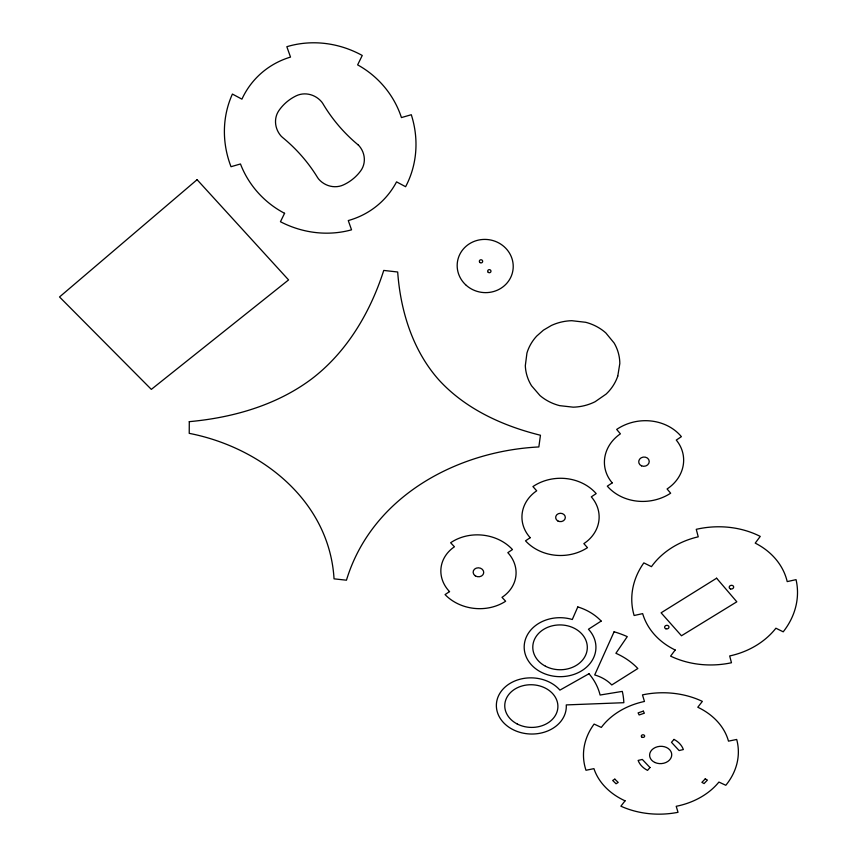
<?xml version="1.0" encoding="UTF-8"?>
<svg xmlns="http://www.w3.org/2000/svg" width="857" height="857" viewBox="0 0 857 857"><rect width="100%" height="100%" fill="white"/><g stroke="black" fill="none" stroke-linecap="round" stroke-linejoin="round"><path stroke-width="1.29" d="M617.779 376.073L619.815 363.539A48.238 44.114 -3.1 0 0 614.169 343.079L605.803 332.902A48.238 44.103 -3.1 0 0 585.706 322.296L571.769 320.7A47.96 43.857 -3.2 0 0 551.351 325.489L543.434 330.149L536.675 336.115A47.971 43.868 -3.2 0 0 526.937 353.073L525.32 365.682A48.26 44.146 -3.3 0 0 531.533 385.757L539.974 395.548A48.26 44.157 -3.2 0 0 559.675 405.65L573.183 407.171A48.238 44.136 -3.2 0 0 595.101 401.729L606.07 394.124A48.228 44.125 -3.1 0 0 617.779 376.073M577.779 606.96L572.294 619.504A35.876 29.492 0.6 0 0 524.184 646.703A35.876 29.492 0.6 0 0 571.437 675.187A35.876 29.492 0.6 0 0 588.448 629.242L601.121 621.111M357.872 144.629L359.222 145.958A20.9 19.647 39 0 1 360.69 170.864A50.842 47.499 42.2 0 1 343.389 184.93A20.847 19.518 38.2 0 1 318.75 179.188L317.647 177.688A144.994 128.861 34.9 0 0 282.446 137.366L281.042 136.038A21.382 19.829 44.7 0 1 278.889 110.596A50.842 47.499 42.2 0 1 296.254 95.802A21.436 19.957 45.8 0 1 321.6 101.812L322.735 103.397A156.21 150.714 71.8 0 0 357.851 144.651M577.8 606.927A52.845 43.418 0.6 0 1 601.186 621.068M189.29 421.655L189.226 433.353C261.481 447.418 329.409 501.002 334.037 578.839L346.453 580.2C371.681 497.028 456.106 451.157 538.849 446.947L540.456 435.249C502.609 425.897 465.19 408.896 438.613 379.619C412.538 350.127 400.476 310.705 397.68 272.001L383.743 270.426C370.428 312.087 347.117 351.788 312.002 378.676C276.736 405.243 232.783 417.702 189.29 421.655M614.105 631.77L594.704 674.941A37.922 30.445 -0.2 0 1 611.78 684.957L637.833 668.524A70.242 56.401 -0.2 0 0 615.904 653.28L627.27 636.633A92.738 74.473 -0.2 0 0 614.105 631.77M284.588 213.297L280.443 221.727A98.684 92.202 42.3 0 0 351.541 229.826L348.274 220.56A88.089 82.304 42.3 0 0 396.555 181.866L405.607 186.708A98.684 92.202 42.3 0 0 411.296 114.731L401.43 117.58A88.089 82.304 42.3 0 0 357.626 64.875L362.254 55.469A98.684 92.202 42.3 0 0 286.838 46.707L290.512 57.087A88.089 82.304 42.3 0 0 241.92 99.155L232.408 94.066A98.684 92.202 42.3 0 0 231.015 166.708L240.474 163.976A88.089 82.304 42.3 0 0 284.588 213.297M675.187 650.002L670.603 656.119A83.086 68.828 -7.5 0 0 731.471 662.75L729.682 655.948A74.184 61.447 -7.5 0 0 775.906 628.213L783.212 631.823A83.086 68.828 -7.5 0 0 796.046 579.643L787.208 581.603A74.184 61.447 -7.5 0 0 755.221 543.124L760.255 536.407A83.086 68.828 -7.5 0 0 696.259 529.326L698.241 536.825A74.184 61.447 -7.5 0 0 651.459 566.659L643.832 562.888A83.086 68.828 -7.5 0 0 634.126 615.508L642.654 613.623A74.184 61.447 -7.5 0 0 675.187 650.002M625.064 800.824L620.886 806.191A77.484 60.654 -2.9 0 0 678.026 812.307L676.205 806.298A69.171 54.152 -2.9 0 0 718.905 782.066L725.815 785.28A77.484 60.654 -2.9 0 0 736.699 739.462L728.482 741.144A69.171 54.152 -2.9 0 0 697.791 707.239L702.354 701.38A77.484 60.654 -2.9 0 0 642.471 694.888L644.464 701.465A69.171 54.152 -2.9 0 0 601.325 727.422L594.115 724.069A77.484 60.654 -2.9 0 0 585.995 770.272L593.933 768.643A69.171 54.152 -2.9 0 0 625.064 800.824M649.981 767.529L647.549 770.379A23.514 18.404 -2.9 0 1 638.122 760.438L642.311 759.431L649.981 767.529M673.988 739.409L671.492 742.333L679.119 750.561L683.361 749.543A23.514 18.404 -2.9 0 0 673.988 739.409M705.236 778.874L701.904 782.345L704.079 783.566L707.411 780.095L705.236 778.874M197.089 179.681L59.529 296.961L151.335 389.378L288.573 279.918L197.089 179.681M449.539 591.609L445.062 594.597A43.546 36.862 4.8 0 0 505.641 601.228L501.998 597.35A37.654 31.87 4.8 0 0 507.826 552.658L512.465 549.551A43.546 36.862 4.8 0 0 450.632 542.749L454.435 546.777A37.654 31.87 4.8 0 0 449.539 591.609M530.204 537.703L525.512 540.831A44.639 38.608 -0.2 0 0 587.473 547.666L583.853 543.617A38.597 33.38 -0.2 0 0 591.309 496.856L596.183 493.6A44.639 38.608 -0.2 0 0 532.925 486.583L536.696 490.804A38.597 33.38 -0.2 0 0 530.204 537.703M612.23 482.877L607.313 486.165A45.903 40.29 -6.7 0 0 670.656 493.204L667.078 488.972A39.69 34.837 -6.7 0 0 676.28 440.08L681.39 436.663A45.903 40.29 -6.7 0 0 616.676 429.432L620.404 433.835A39.69 34.837 -6.7 0 0 612.23 482.877M716.613 578.207L661.101 612.809L681.465 635.765L736.816 601.807L716.613 578.207M614.823 779.142L612.68 780.47L616.054 783.769L618.197 782.441L614.823 779.142M588.984 673.731L559.921 690.121A34.976 28.077 2 0 0 502.888 689.253A34.976 28.077 2 0 0 521.527 732.778A34.976 28.077 2 0 0 566.263 704.915L623.842 702.697A92.385 74.184 2 0 0 622.3 691.395L600.093 695.027A69.974 56.176 2 0 0 588.984 673.731M643.318 711.139L638.101 712.885L639.14 714.952L644.357 713.206L643.318 711.139M642.118 737.256A1.671 1.318 -2.4 0 0 644.646 736.099A1.671 1.318 -2.4 0 0 642.161 734.963A1.671 1.318 -2.4 0 0 642.118 737.256M654.941 762.494A11.066 8.656 -2.9 0 0 671.738 754.942A11.066 8.656 -2.9 0 0 655.359 747.475A11.066 8.656 -2.9 0 0 654.941 762.494M517.21 723.983A26.588 21.339 2 0 0 557.886 707.175A26.588 21.339 2 0 0 518.871 687.068A26.588 21.339 2 0 0 517.21 723.983M545.438 666.21A27.263 22.411 0.6 0 0 587.291 648.353A27.263 22.411 0.6 0 0 547.419 627.431A27.263 22.411 0.6 0 0 545.438 666.21M466.315 285.392A28.056 26.578 8.7 0 0 512.572 272.14A28.056 26.578 8.7 0 0 476.706 240.528A28.056 26.578 8.7 0 0 466.315 285.392M641.561 465.854A5.281 4.639 -6.7 0 0 649.231 461.291A5.281 4.639 -6.7 0 0 641.111 457.842A5.281 4.639 -6.7 0 0 641.561 465.854M557.843 520.949A4.831 4.178 -0.2 0 0 565.32 517.692A4.831 4.178 -0.2 0 0 558.325 513.718A4.831 4.178 -0.2 0 0 557.843 520.949M475.324 575.861A5.303 4.489 4.8 0 0 483.702 572.872A5.303 4.489 4.8 0 0 476.267 568.137A5.303 4.489 4.8 0 0 475.324 575.861M730.518 588.909A2.239 1.853 -8.5 0 0 733.656 586.874A2.239 1.853 -8.5 0 0 730.132 585.717A2.239 1.853 -8.5 0 0 730.518 588.909M488.276 272.355A1.65 1.553 7.8 0 0 490.954 271.476A1.65 1.553 7.8 0 0 488.769 269.709A1.65 1.553 7.8 0 0 488.276 272.355M479.952 262.521A1.65 1.564 9.6 0 0 482.641 261.631A1.65 1.564 9.6 0 0 480.456 259.842A1.65 1.564 9.6 0 0 479.952 262.521M665.803 628.759A2.185 1.8 -4.7 0 0 668.985 626.981A2.185 1.8 -4.7 0 0 665.61 625.653A2.185 1.8 -4.7 0 0 665.803 628.759"/></g></svg>
